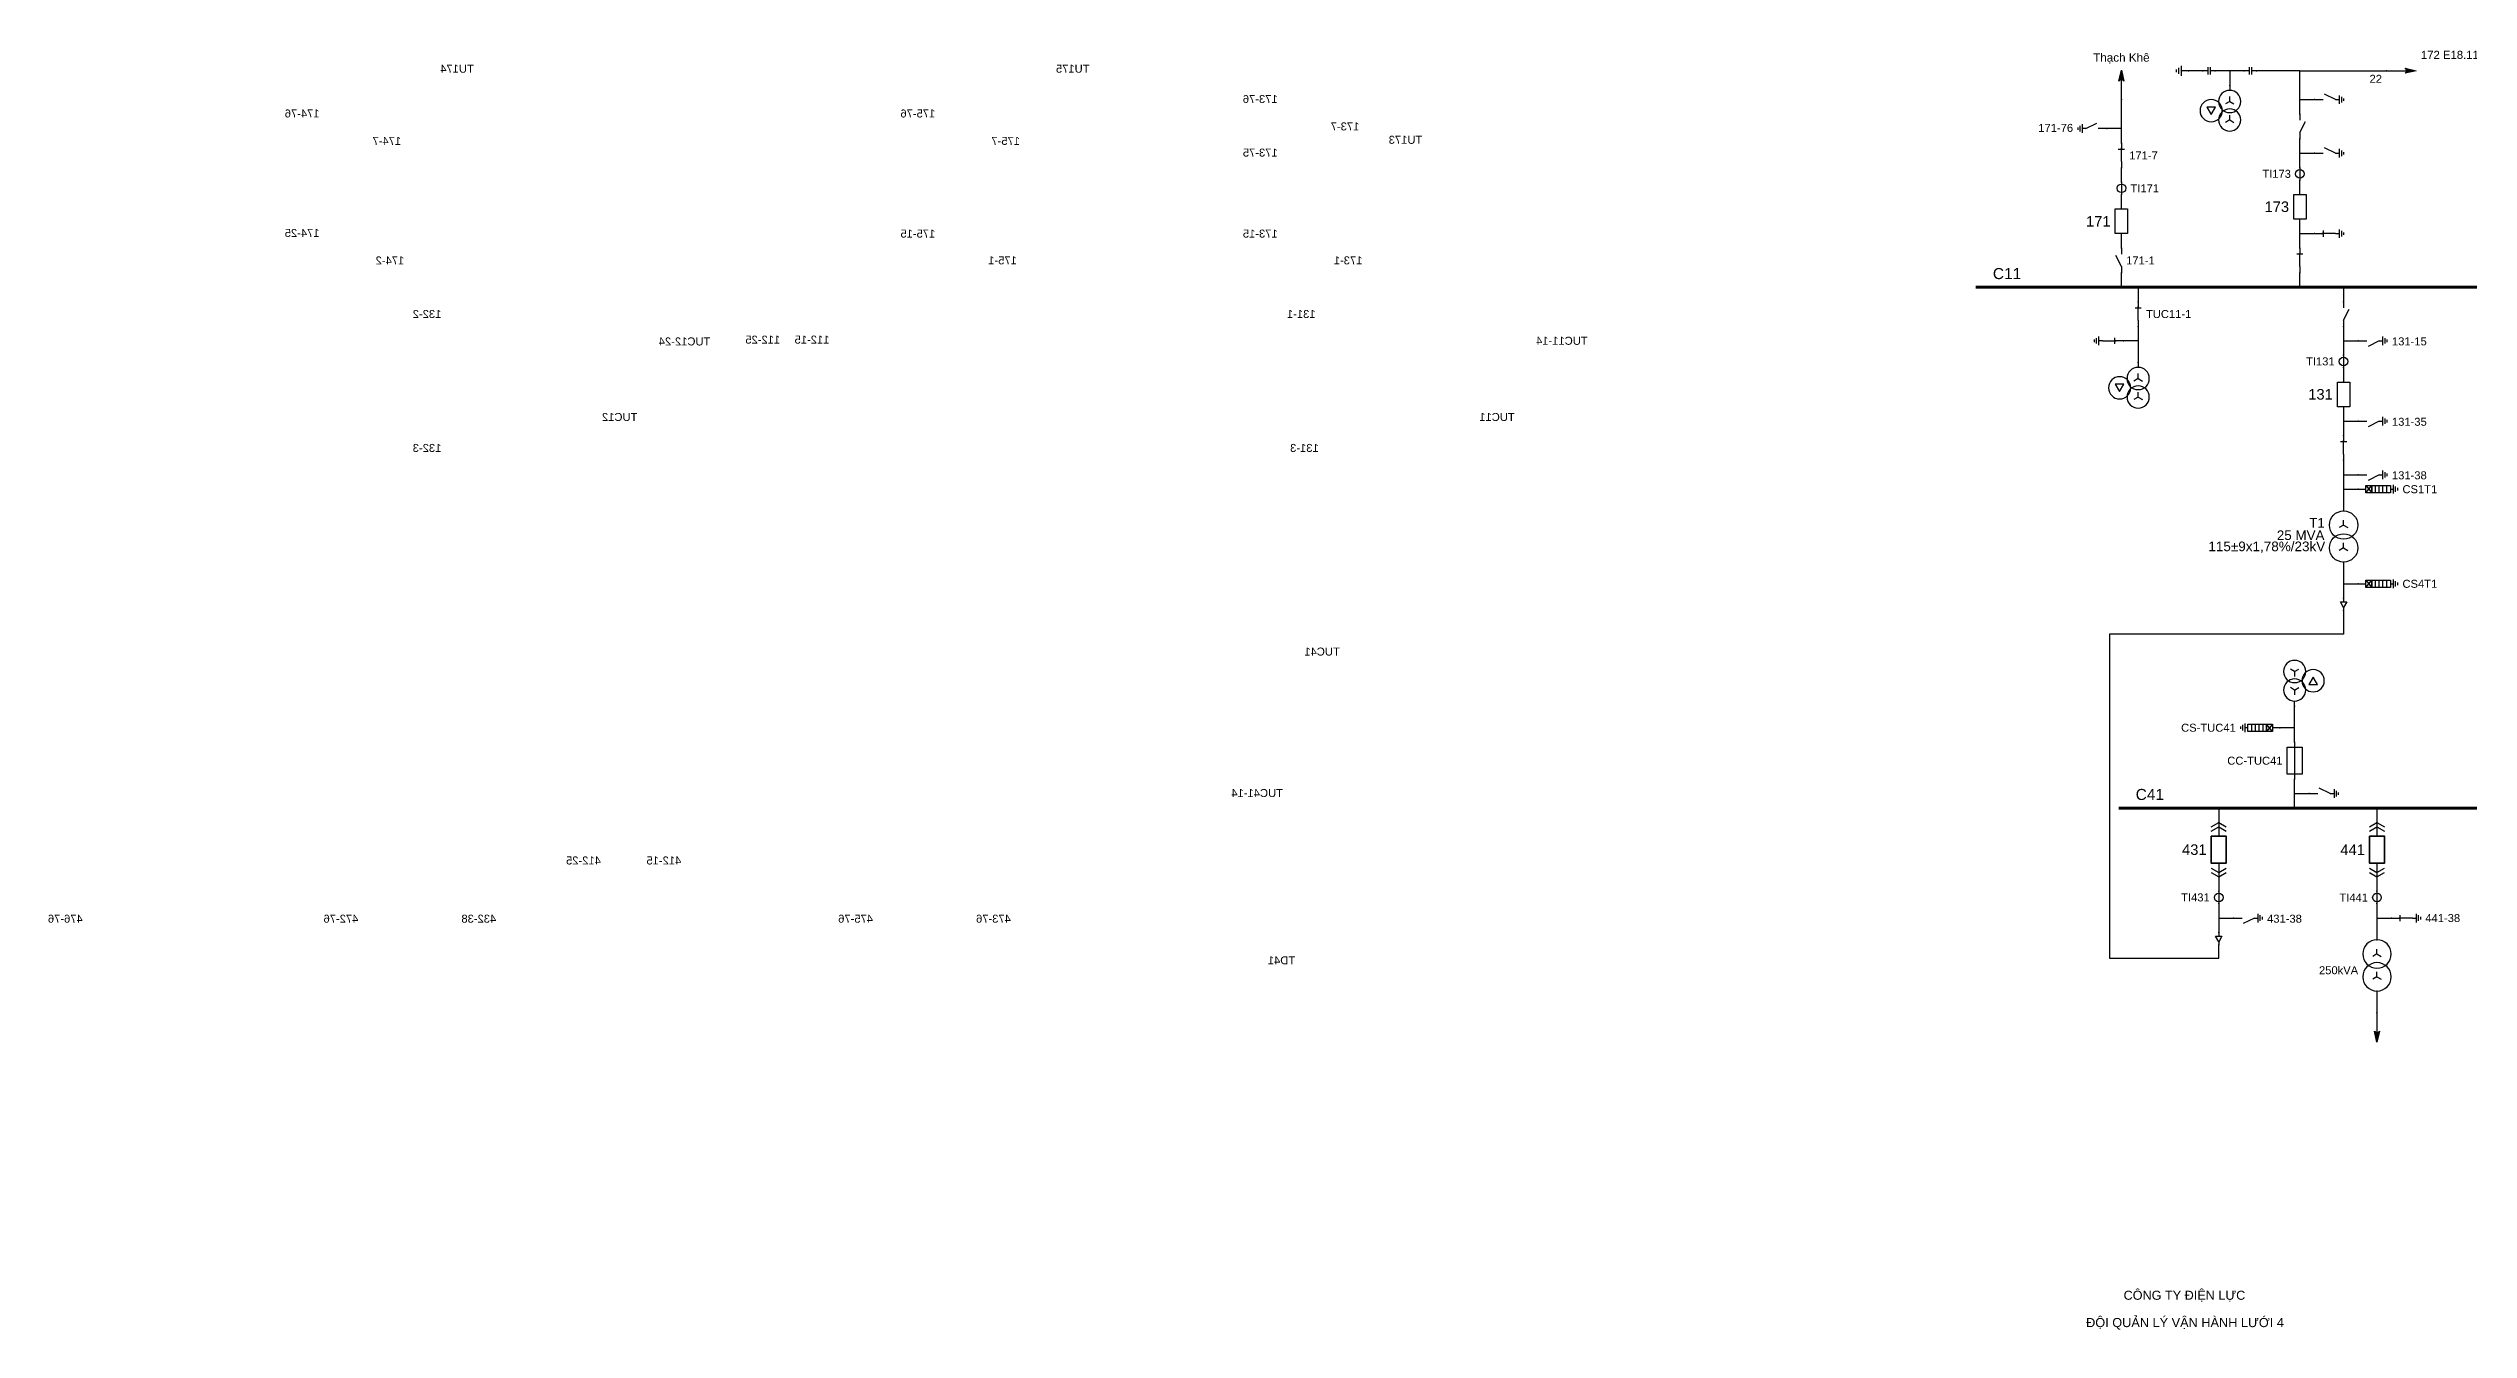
# Model space of a CAD drawing. Header units: millimetres. Extents: x -357 to 398, y 7 to 290.
# Drawn here: x -357.2 to 132.7, y 11.6 to 271.2 of the extents above; entities that cross this region are included whole.
import ezdxf

# ---------------------------------------------------------------- set-up
doc = ezdxf.new("R2010")
doc.units = ezdxf.units.MM
for name, color, linetype, lineweight in [('BUSBAR_110KV', 1, 'Continuous', 50), ('BUSBAR_22KV', 5, 'Continuous', 50), ('GROUND', 3, 'Continuous', 25), ('HV_110KV', 1, 'Continuous', 25), ('MV_22KV', 5, 'Continuous', 25), ('SLD_OTHER', 7, 'Continuous', 25)]:
    doc.layers.add(name, color=color, linetype=linetype, lineweight=lineweight)
doc.layers.add('SYM_PORTS', color=8, linetype='Continuous', plot=False)
doc.layers.add('TEXT', color=7, linetype='Continuous')
doc.styles.add('SLD_TEXT', font='arial.ttf')

# ---------------------------------------------------------------- blocks, each defined once
blk = doc.blocks.new('SYM_DISCONNECTOR_OPEN')
at = {"lineweight": 25}
for points in [[(0, -1.25), (-1.125, 1)], [(0, 2.5), (0, 1.25)], [(0, -1.25), (0, -2.5)]]:
    blk.add_lwpolyline(points, dxfattribs=at)
at = {"layer": 'SYM_PORTS'}
for p in [(0, 2.5), (0, -2.5)]:
    blk.add_point(p, dxfattribs=at)
blk.add_attdef('DEVICE_CODE', (1, -0.5), '', height=2)
blk = doc.blocks.new('SYM_CIRCUIT_BREAKER')
at = {"lineweight": 25}
blk.add_lwpolyline([(-1.25, 2.5), (1.25, 2.5), (1.25, -2.5), (-1.25, -2.5)], close=True, dxfattribs=at)
at = {"layer": 'SYM_PORTS'}
for p in [(0, 2.5), (0, -2.5)]:
    blk.add_point(p, dxfattribs=at)
blk.add_attdef('DEVICE_CODE', (2.25, -0.5), '', height=2)
at = {"flags": 1}
blk.add_attdef('RATING', (2.25, -3.5), '', height=2, dxfattribs=at)
blk = doc.blocks.new('SYM_CURRENT_TRANSFORMER')
at = {"lineweight": 25}
blk.add_lwpolyline([(0, 1.25), (0, -1.25)], dxfattribs=at)
blk.add_circle((0, 0), 0.875, dxfattribs=at)
at = {"layer": 'SYM_PORTS'}
for p in [(0, 1.25), (0, -1.25)]:
    blk.add_point(p, dxfattribs=at)
blk.add_attdef('DEVICE_CODE', (1.875, -1.75), '', height=2)
at = {"flags": 1}
blk.add_attdef('RATIO', (1.875, -4.75), '', height=2, dxfattribs=at)
blk = doc.blocks.new('SYM_DISCONNECTOR_CLOSED')
at = {"lineweight": 25}
for points in [[(-0.625, 1.25), (0.625, 1.25)], [(0, 2.5), (0, 1.25)], [(0, -1.25), (0, 1.5)], [(0, -1.25), (0, -2.5)]]:
    blk.add_lwpolyline(points, dxfattribs=at)
at = {"layer": 'SYM_PORTS'}
for p in [(0, 2.5), (0, -2.5)]:
    blk.add_point(p, dxfattribs=at)
blk.add_attdef('DEVICE_CODE', (1.625, -0.5), '', height=2)
blk = doc.blocks.new('SYM_EARTHING_SWITCH_OPEN')
at = {"lineweight": 25}
for points in [[(0, -1.25), (-1.125, 1)], [(0, 3), (0, 1.25)], [(-0.875, -2), (0.875, -2)], [(-0.5625, -2.4375), (0.5625, -2.4375)], [(-0.25, -2.875), (0.25, -2.875)], [(0, -1.25), (0, -2)]]:
    blk.add_lwpolyline(points, dxfattribs=at)
at = {"layer": 'SYM_PORTS'}
blk.add_point((0, 3), dxfattribs=at)
blk.add_attdef('DEVICE_CODE', (1.875, 0), '', height=2)
blk = doc.blocks.new('SYM_LINE_FEEDER_ARROW')
blk.add_hatch(color=7).paths.add_polyline_path([(0, -3), (-0.5, -0.75), (0, -1.25), (0.5, -0.75)])
at = {"lineweight": 25}
blk.add_lwpolyline([(0, 3), (0, -1.25)], dxfattribs=at)
blk.add_lwpolyline([(0, -3), (-0.5, -0.75), (0, -1.25), (0.5, -0.75)], close=True, dxfattribs=at)
at = {"layer": 'SYM_PORTS'}
blk.add_point((0, 3), dxfattribs=at)
blk.add_attdef('LINE_NAME', (1.5, 0), '', height=2)
blk = doc.blocks.new('SYM_EARTHING_SWITCH_CLOSED')
at = {"lineweight": 25}
for points in [[(-0.625, 1.25), (0.625, 1.25)], [(0, 3), (0, 1.25)], [(0, -1.25), (0, 1.5)], [(-0.875, -2), (0.875, -2)], [(-0.5625, -2.4375), (0.5625, -2.4375)], [(-0.25, -2.875), (0.25, -2.875)], [(0, -1.25), (0, -2)]]:
    blk.add_lwpolyline(points, dxfattribs=at)
at = {"layer": 'SYM_PORTS'}
blk.add_point((0, 3), dxfattribs=at)
blk.add_attdef('DEVICE_CODE', (1.875, 0), '', height=2)
blk = doc.blocks.new('SYM_COUPLING_CAPACITOR')
at = {"lineweight": 25}
for points in [[(-0.75, 0.25), (0.75, 0.25)], [(0, 1.25), (0, 0.25)], [(-0.75, -0.25), (0.75, -0.25)], [(0, -0.25), (0, -1.25)]]:
    blk.add_lwpolyline(points, dxfattribs=at)
at = {"layer": 'SYM_PORTS'}
for p in [(0, 1.25), (0, -1.25)]:
    blk.add_point(p, dxfattribs=at)
blk.add_attdef('DEVICE_CODE', (1.75, -1.75), '', height=2)
blk = doc.blocks.new('SYM_VOLTAGE_TRANSFORMER')
at = {"lineweight": 25}
for points in [[(0, 1.375), (-0.8625, 0.875)], [(0, 4.625), (0, 3.625)], [(0, 1.375), (0, 2.375)], [(0, 1.375), (0.8625, 0.875)], [(0, -2.375), (-0.8625, -2.875)], [(0, -2.375), (0, -1.375)], [(0, -2.375), (0.8625, -2.875)]]:
    blk.add_lwpolyline(points, dxfattribs=at)
blk.add_lwpolyline([(2.875, 0.25), (4.625, 0.25), (3.75, -1.25)], close=True, dxfattribs=at)
for centre in [(0, 1.375), (3.75, -0.5), (0, -2.375)]:
    blk.add_circle(centre, 2.25, dxfattribs=at)
at = {"layer": 'SYM_PORTS'}
blk.add_point((0, 4.625), dxfattribs=at)
blk.add_attdef('DEVICE_CODE', (7, 1.625), '', height=2)
at = {"flags": 1}
blk.add_attdef('RATIO', (7, -1.375), '', height=2, dxfattribs=at)
blk = doc.blocks.new('SYM_GROUND_SYMBOL')
at = {"lineweight": 25}
for points in [[(0, 1.25), (0, -0.25)], [(-1, -0.25), (1, -0.25)], [(-0.625, -0.75), (0.625, -0.75)], [(-0.25, -1.25), (0.25, -1.25)]]:
    blk.add_lwpolyline(points, dxfattribs=at)
at = {"layer": 'SYM_PORTS'}
blk.add_point((0, 1.25), dxfattribs=at)
blk = doc.blocks.new('SYM_SURGE_ARRESTER')
at = {"lineweight": 25}
for points in [[(-0.75, 2.5), (0.75, 2.5), (0.75, 1.25), (-0.75, 1.25)], [(-0.75, 1.25), (0.75, 1.25), (0.75, -2.5), (-0.75, -2.5)]]:
    blk.add_lwpolyline(points, close=True, dxfattribs=at)
for points in [[(-0.75, 2.5), (0.75, 1.25)], [(0.75, 2.5), (-0.75, 1.25)], [(-0.75, 0.5), (0.75, 0.5)], [(0, 4), (0, 2.5)], [(-0.875, -3.125), (0.875, -3.125)], [(-0.75, -0.25), (0.75, -0.25)], [(-0.75, -1), (0.75, -1)], [(-0.75, -1.75), (0.75, -1.75)], [(-0.5625, -3.5625), (0.5625, -3.5625)], [(-0.25, -4), (0.25, -4)], [(0, -2.5), (0, -3.125)]]:
    blk.add_lwpolyline(points, dxfattribs=at)
at = {"layer": 'SYM_PORTS'}
blk.add_point((0, 4), dxfattribs=at)
blk.add_attdef('DEVICE_CODE', (1.875, 1), '', height=2)
blk = doc.blocks.new('SYM_TRANSFORMER_2W')
at = {"lineweight": 25}
for points in [[(0, 2.3125), (-0.8625, 1.8125)], [(0, 2.3125), (0, 3.3125)], [(0, 2.3125), (0.8625, 1.8125)], [(0, -2.3125), (-0.8625, -2.8125)], [(0, -2.3125), (0, -1.3125)], [(0, -2.3125), (0.8625, -2.8125)]]:
    blk.add_lwpolyline(points, dxfattribs=at)
for centre in [(0, 2.3125), (0, -2.3125)]:
    blk.add_circle(centre, 2.875, dxfattribs=at)
at = {"layer": 'SYM_PORTS'}
for p in [(0, 5.1875), (0, -5.1875)]:
    blk.add_point(p, dxfattribs=at)
blk.add_attdef('DEVICE_CODE', (3.875, 2.1875), '', height=2)
at = {"flags": 1}
for tag, p in [('POWER', (3.875, -0.8125)), ('VOLTAGE_RATIO', (3.875, -3.8125))]:
    blk.add_attdef(tag, p, '', height=2, dxfattribs=at)
blk = doc.blocks.new('SYM_CABLE_TERMINATION')
at = {"lineweight": 25}
blk.add_lwpolyline([(-0.625, 0.5), (0.625, 0.5), (0, -0.625)], close=True, dxfattribs=at)
for points in [[(0, 1.25), (0, 0.5)], [(0, -0.625), (0, -1.25)]]:
    blk.add_lwpolyline(points, dxfattribs=at)
at = {"layer": 'SYM_PORTS'}
for p in [(0, 1.25), (0, -1.25)]:
    blk.add_point(p, dxfattribs=at)
blk = doc.blocks.new('SYM_DRAWOUT_BREAKER')
at = {"lineweight": 25}
for points in [[(-1.5, 4.625), (0, 5.5), (1.5, 4.625)], [(0, 5.5), (0, 2.75)], [(-1.5, 3.75), (0, 4.625), (1.5, 3.75)], [(-1.5, -3.75), (0, -4.625), (1.5, -3.75)], [(-1.5, -4.625), (0, -5.5), (1.5, -4.625)], [(0, -2.75), (0, -5.5)]]:
    blk.add_lwpolyline(points, dxfattribs=at)
at = {"lineweight": 35}
blk.add_lwpolyline([(-1.5, 2.75), (1.5, 2.75), (1.5, -2.75), (-1.5, -2.75)], close=True, dxfattribs=at)
at = {"layer": 'SYM_PORTS'}
for p in [(0, 5.5), (0, -5.5)]:
    blk.add_point(p, dxfattribs=at)
blk.add_attdef('DEVICE_CODE', (2.5, 2.5), '', height=2)
at = {"flags": 1}
blk.add_attdef('RATING', (2.5, -0.5), '', height=2, dxfattribs=at)
blk = doc.blocks.new('SYM_FUSE_DISCONNECTOR')
at = {"lineweight": 25}
blk.add_lwpolyline([(-1.5, 2.75), (1.5, 2.75), (1.5, -2.75), (-1.5, -2.75)], close=True, dxfattribs=at)
blk.add_lwpolyline([(0, 3.75), (0, -3.75)], dxfattribs=at)
at = {"layer": 'SYM_PORTS'}
for p in [(0, 3.75), (0, -3.75)]:
    blk.add_point(p, dxfattribs=at)
blk.add_attdef('DEVICE_CODE', (2.5, 0.75), '', height=2)
at = {"flags": 1}
blk.add_attdef('RATING', (2.5, -2.25), '', height=2, dxfattribs=at)

msp = doc.modelspace()

# ---------------------------------------------------------------- linework, layer by layer
at = {"layer": 'BUSBAR_110KV', "const_width": 0.619}
msp.add_lwpolyline([(32.95, 222.78), (191.66, 222.78)], dxfattribs=at)
at = {"layer": 'BUSBAR_22KV', "const_width": 0.619}
msp.add_lwpolyline([(61.87, 117.28), (221.66, 117.28)], dxfattribs=at)
at = {"layer": 'GROUND'}
msp.add_lwpolyline([(78.94, 266.62), (76.01, 266.62)], dxfattribs=at)
at = {"layer": 'HV_110KV'}
for points in [[(84.37, 266.62), (81.44, 266.62)], [(87.29, 266.62), (84.37, 266.62)], [(84.37, 266.62), (84.37, 263.65)], [(98.57, 266.62), (89.79, 266.62)], [(98.57, 260.77), (98.57, 266.62)], [(98.57, 266.62), (116.13, 266.62)], [(62.44, 254.91), (62.44, 260.77)], [(98.57, 257.84), (98.57, 260.77)], [(98.57, 260.77), (101.54, 260.77)], [(62.44, 254.91), (59.48, 254.91)], [(62.44, 251.99), (62.44, 254.91)], [(98.57, 249.91), (98.57, 252.84)], [(98.57, 246.99), (98.57, 249.91)], [(98.57, 249.91), (101.54, 249.91)], [(62.44, 244.06), (62.44, 246.99)], [(62.44, 238.63), (62.44, 241.56)], [(98.57, 241.56), (98.57, 244.49)], [(98.57, 233.63), (98.57, 236.56)], [(62.44, 230.71), (62.44, 233.63)], [(98.57, 230.71), (98.57, 233.63)], [(98.57, 233.63), (101.54, 233.63)], [(62.44, 222.78), (62.44, 225.71)], [(98.57, 222.78), (98.57, 225.71)], [(65.83, 222.78), (65.83, 219.85)], [(107.42, 222.78), (107.42, 219.85)], [(65.83, 211.93), (62.86, 211.93)], [(65.83, 214.85), (65.83, 211.93)], [(65.83, 211.93), (65.83, 207.54)], [(107.42, 214.85), (107.42, 211.93)], [(107.42, 211.93), (110.39, 211.93)], [(107.42, 211.93), (107.42, 209)], [(107.42, 206.5), (107.42, 203.57)], [(107.42, 198.57), (107.42, 195.65)], [(107.42, 195.65), (110.39, 195.65)], [(107.42, 195.65), (107.42, 192.72)], [(107.42, 187.72), (107.42, 184.79)], [(107.42, 184.79), (110.39, 184.79)], [(107.42, 184.79), (107.42, 181.87)], [(107.42, 181.87), (110.39, 181.87)], [(107.42, 181.87), (107.42, 177.48)]]:
    msp.add_lwpolyline(points, dxfattribs=at)
at = {"layer": 'MV_22KV'}
for points in [[(107.42, 167.1), (107.42, 162.71)], [(107.42, 162.71), (110.39, 162.71)], [(107.42, 162.71), (107.42, 159.78)], [(107.42, 157.28), (107.42, 154.58), (107.42, 152.51), (60, 152.51), (60, 86.87), (82.14, 86.87), (82.14, 89.57)], [(97.51, 133.56), (97.51, 137.95)], [(97.51, 133.56), (94.54, 133.56)], [(97.51, 130.63), (97.51, 133.56)], [(97.51, 120.21), (97.51, 123.13)], [(97.51, 117.28), (97.51, 120.21)], [(97.51, 120.21), (100.48, 120.21)], [(82.14, 117.28), (82.14, 114.35)], [(114.18, 117.28), (114.18, 114.35)], [(82.14, 103.35), (82.14, 100.43)], [(114.18, 103.35), (114.18, 100.43)], [(82.14, 97.93), (82.14, 95)], [(82.14, 95), (85.11, 95)], [(82.14, 95), (82.14, 92.07)], [(114.18, 97.93), (114.18, 95)], [(114.18, 95), (117.15, 95)], [(114.18, 95), (114.18, 90.61)]]:
    msp.add_lwpolyline(points, dxfattribs=at)
at = {"layer": 'SLD_OTHER'}
msp.add_lwpolyline([(114.18, 80.23), (114.18, 75.84)], dxfattribs=at)

# ---------------------------------------------------------------- block references
at = {"layer": 'GROUND', "rotation": 270}
msp.add_blockref('SYM_GROUND_SYMBOL', (74.76, 266.62), dxfattribs=at)
at = {"layer": 'HV_110KV'}
ref = msp.add_blockref('SYM_VOLTAGE_TRANSFORMER', (283.47, 265.16), dxfattribs=dict(at, xscale=-1, rotation=270))
ref.add_attrib('DEVICE_CODE', 'TU174', (271.11, 266.23), dxfattribs={"layer": 'TEXT', "extrusion": (0, 0, -1), "height": 1.62, "style": 'SLD_TEXT'})
ref = msp.add_blockref('SYM_VOLTAGE_TRANSFORMER', (158.82, 265.16), dxfattribs=dict(at, xscale=-1, rotation=270))
ref.add_attrib('DEVICE_CODE', 'TU175', (146.46, 266.23), dxfattribs={"layer": 'TEXT', "extrusion": (0, 0, -1), "height": 1.62, "style": 'SLD_TEXT'})
for name, p, rotation in [('SYM_LINE_FEEDER_ARROW', (62.44, 263.77), 180), ('SYM_COUPLING_CAPACITOR', (80.19, 266.62), 270), ('SYM_COUPLING_CAPACITOR', (88.54, 266.62), 270), ('SYM_LINE_FEEDER_ARROW', (119.13, 266.62), 90)]:
    msp.add_blockref(name, p, dxfattribs=dict(at, rotation=rotation))
ref = msp.add_blockref('SYM_EARTHING_SWITCH_OPEN', (104.54, 260.77), dxfattribs=dict(at, xscale=-1, rotation=90))
ref.add_attrib('DEVICE_CODE', '173-76', (108.37, 260.09), dxfattribs={"layer": 'TEXT', "extrusion": (0, 0, -1), "height": 1.62, "style": 'SLD_TEXT'})
ref = msp.add_blockref('SYM_VOLTAGE_TRANSFORMER', (84.37, 259.03), dxfattribs=dict(at, xscale=-1))
ref.add_attrib('DEVICE_CODE', 'TU173', (79.1, 251.83), dxfattribs={"layer": 'TEXT', "extrusion": (0, 0, -1), "height": 1.62, "style": 'SLD_TEXT'})
ref = msp.add_blockref('SYM_EARTHING_SWITCH_OPEN', (298.52, 257.84), dxfattribs=dict(at, xscale=-1, rotation=90))
ref.add_attrib('DEVICE_CODE', '174-76', (302.34, 257.16), dxfattribs={"layer": 'TEXT', "extrusion": (0, 0, -1), "height": 1.62, "style": 'SLD_TEXT'})
ref = msp.add_blockref('SYM_DISCONNECTOR_OPEN', (292.55, 252.41), dxfattribs=dict(at, xscale=-1))
ref.add_attrib('DEVICE_CODE', '174-7', (285.82, 251.6), dxfattribs={"layer": 'TEXT', "extrusion": (0, 0, -1), "height": 1.62, "style": 'SLD_TEXT'})
ref = msp.add_blockref('SYM_EARTHING_SWITCH_OPEN', (173.87, 257.84), dxfattribs=dict(at, xscale=-1, rotation=90))
ref.add_attrib('DEVICE_CODE', '175-76', (177.69, 257.16), dxfattribs={"layer": 'TEXT', "extrusion": (0, 0, -1), "height": 1.62, "style": 'SLD_TEXT'})
ref = msp.add_blockref('SYM_DISCONNECTOR_CLOSED', (167.9, 252.41), dxfattribs=dict(at, xscale=-1))
ref.add_attrib('DEVICE_CODE', '175-7', (160.54, 251.61), dxfattribs={"layer": 'TEXT', "extrusion": (0, 0, -1), "height": 1.62, "style": 'SLD_TEXT'})
ref = msp.add_blockref('SYM_DISCONNECTOR_OPEN', (98.57, 255.34), dxfattribs=dict(at, xscale=-1))
ref.add_attrib('DEVICE_CODE', '173-7', (91.84, 254.54), dxfattribs={"layer": 'TEXT', "extrusion": (0, 0, -1), "height": 1.62, "style": 'SLD_TEXT'})
ref = msp.add_blockref('SYM_EARTHING_SWITCH_OPEN', (56.48, 254.91), dxfattribs=dict(at, rotation=270))
ref.add_attrib('DEVICE_CODE', '171-76', (45.61, 254.24), dxfattribs={"layer": 'TEXT', "height": 1.62, "style": 'SLD_TEXT'})
ref = msp.add_blockref('SYM_EARTHING_SWITCH_OPEN', (104.54, 249.91), dxfattribs=dict(at, xscale=-1, rotation=90))
ref.add_attrib('DEVICE_CODE', '173-75', (108.37, 249.24), dxfattribs={"layer": 'TEXT', "extrusion": (0, 0, -1), "height": 1.62, "style": 'SLD_TEXT'})
ref = msp.add_blockref('SYM_DISCONNECTOR_CLOSED', (62.44, 249.49), dxfattribs=at)
ref.add_attrib('DEVICE_CODE', '171-7', (64.02, 248.67), dxfattribs={"layer": 'TEXT', "height": 1.62, "style": 'SLD_TEXT'})
ref = msp.add_blockref('SYM_CURRENT_TRANSFORMER', (98.57, 245.74), dxfattribs=at)
ref.add_attrib('DEVICE_CODE', 'TI173', (90.97, 244.94), dxfattribs={"layer": 'TEXT', "height": 1.62, "style": 'SLD_TEXT'})
ref = msp.add_blockref('SYM_CURRENT_TRANSFORMER', (62.44, 242.81), dxfattribs=at)
ref.add_attrib('DEVICE_CODE', 'TI171', (64.27, 242), dxfattribs={"layer": 'TEXT', "height": 1.62, "style": 'SLD_TEXT'})
ref = msp.add_blockref('SYM_CIRCUIT_BREAKER', (98.57, 239.06), dxfattribs=at)
ref.add_attrib('DEVICE_CODE', '173', (91.41, 238.01), dxfattribs={"layer": 'TEXT', "height": 2.135, "style": 'SLD_TEXT'})
ref = msp.add_blockref('SYM_CIRCUIT_BREAKER', (62.44, 236.13), dxfattribs=at)
ref.add_attrib('DEVICE_CODE', '171', (55.28, 235.06), dxfattribs={"layer": 'TEXT', "height": 2.133, "style": 'SLD_TEXT'})
ref = msp.add_blockref('SYM_EARTHING_SWITCH_OPEN', (298.52, 233.63), dxfattribs=dict(at, xscale=-1, rotation=90))
ref.add_attrib('DEVICE_CODE', '174-25', (302.34, 232.96), dxfattribs={"layer": 'TEXT', "extrusion": (0, 0, -1), "height": 1.62, "style": 'SLD_TEXT'})
ref = msp.add_blockref('SYM_DISCONNECTOR_CLOSED', (292.55, 228.21), dxfattribs=dict(at, xscale=-1))
ref.add_attrib('DEVICE_CODE', '174-2', (285.19, 227.39), dxfattribs={"layer": 'TEXT', "extrusion": (0, 0, -1), "height": 1.62, "style": 'SLD_TEXT'})
ref = msp.add_blockref('SYM_EARTHING_SWITCH_CLOSED', (173.87, 233.63), dxfattribs=dict(at, xscale=-1, rotation=90))
ref.add_attrib('DEVICE_CODE', '175-15', (177.69, 232.83), dxfattribs={"layer": 'TEXT', "extrusion": (0, 0, -1), "height": 1.62, "style": 'SLD_TEXT'})
ref = msp.add_blockref('SYM_DISCONNECTOR_OPEN', (167.9, 228.21), dxfattribs=dict(at, xscale=-1))
ref.add_attrib('DEVICE_CODE', '175-1', (161.17, 227.41), dxfattribs={"layer": 'TEXT', "extrusion": (0, 0, -1), "height": 1.62, "style": 'SLD_TEXT'})
ref = msp.add_blockref('SYM_EARTHING_SWITCH_CLOSED', (104.54, 233.63), dxfattribs=dict(at, xscale=-1, rotation=90))
ref.add_attrib('DEVICE_CODE', '173-15', (108.37, 232.83), dxfattribs={"layer": 'TEXT', "extrusion": (0, 0, -1), "height": 1.62, "style": 'SLD_TEXT'})
ref = msp.add_blockref('SYM_DISCONNECTOR_CLOSED', (98.57, 228.21), dxfattribs=dict(at, xscale=-1))
ref.add_attrib('DEVICE_CODE', '173-1', (91.22, 227.41), dxfattribs={"layer": 'TEXT', "extrusion": (0, 0, -1), "height": 1.62, "style": 'SLD_TEXT'})
ref = msp.add_blockref('SYM_DISCONNECTOR_OPEN', (62.44, 228.21), dxfattribs=at)
ref.add_attrib('DEVICE_CODE', '171-1', (63.39, 227.39), dxfattribs={"layer": 'TEXT', "height": 1.62, "style": 'SLD_TEXT'})
ref = msp.add_blockref('SYM_DISCONNECTOR_CLOSED', (285.04, 217.35), dxfattribs=dict(at, xscale=-1))
ref.add_attrib('DEVICE_CODE', '132-2', (277.68, 216.55), dxfattribs={"layer": 'TEXT', "extrusion": (0, 0, -1), "height": 1.62, "style": 'SLD_TEXT'})
ref = msp.add_blockref('SYM_EARTHING_SWITCH_OPEN', (205.44, 216.81), dxfattribs=dict(at, xscale=-1))
ref.add_attrib('DEVICE_CODE', '112-25', (209.09, 211.36), dxfattribs={"layer": 'TEXT', "extrusion": (0, 0, -1), "height": 1.62, "style": 'SLD_TEXT'})
ref = msp.add_blockref('SYM_EARTHING_SWITCH_OPEN', (202.51, 216.81), dxfattribs=dict(at, xscale=-1))
ref.add_attrib('DEVICE_CODE', '112-15', (199.12, 211.36), dxfattribs={"layer": 'TEXT', "extrusion": (0, 0, -1), "height": 1.62, "style": 'SLD_TEXT'})
ref = msp.add_blockref('SYM_DISCONNECTOR_OPEN', (107.42, 217.35), dxfattribs=dict(at, xscale=-1))
ref.add_attrib('DEVICE_CODE', '131-1', (100.69, 216.55), dxfattribs={"layer": 'TEXT', "extrusion": (0, 0, -1), "height": 1.62, "style": 'SLD_TEXT'})
ref = msp.add_blockref('SYM_DISCONNECTOR_CLOSED', (65.83, 217.35), dxfattribs=at)
ref.add_attrib('DEVICE_CODE', 'TUC11-1', (67.41, 216.54), dxfattribs={"layer": 'TEXT', "height": 1.62, "style": 'SLD_TEXT'})
ref = msp.add_blockref('SYM_EARTHING_SWITCH_OPEN', (237.48, 211.93), dxfattribs=dict(at, xscale=-1, rotation=270))
ref.add_attrib('DEVICE_CODE', 'TUC12-24', (223.22, 210.99), dxfattribs={"layer": 'TEXT', "extrusion": (0, 0, -1), "height": 1.62, "style": 'SLD_TEXT'})
ref = msp.add_blockref('SYM_EARTHING_SWITCH_CLOSED', (59.86, 211.93), dxfattribs=dict(at, xscale=-1, rotation=270))
ref.add_attrib('DEVICE_CODE', 'TUC11-14', (45.61, 211.12), dxfattribs={"layer": 'TEXT', "extrusion": (0, 0, -1), "height": 1.62, "style": 'SLD_TEXT'})
ref = msp.add_blockref('SYM_EARTHING_SWITCH_OPEN', (113.39, 211.93), dxfattribs=dict(at, rotation=90))
ref.add_attrib('DEVICE_CODE', '131-15', (117.21, 211), dxfattribs={"layer": 'TEXT', "height": 1.62, "style": 'SLD_TEXT'})
ref = msp.add_blockref('SYM_VOLTAGE_TRANSFORMER', (243.45, 202.91), dxfattribs=dict(at, xscale=-1))
ref.add_attrib('DEVICE_CODE', 'TUC12', (237.99, 195.69), dxfattribs={"layer": 'TEXT', "extrusion": (0, 0, -1), "height": 1.62, "style": 'SLD_TEXT'})
ref = msp.add_blockref('SYM_VOLTAGE_TRANSFORMER', (65.83, 202.91), dxfattribs=dict(at, xscale=-1))
ref.add_attrib('DEVICE_CODE', 'TUC11', (60.38, 195.69), dxfattribs={"layer": 'TEXT', "extrusion": (0, 0, -1), "height": 1.62, "style": 'SLD_TEXT'})
ref = msp.add_blockref('SYM_CURRENT_TRANSFORMER', (107.42, 207.75), dxfattribs=at)
ref.add_attrib('DEVICE_CODE', 'TI131', (99.81, 206.95), dxfattribs={"layer": 'TEXT', "height": 1.62, "style": 'SLD_TEXT'})
ref = msp.add_blockref('SYM_CIRCUIT_BREAKER', (107.42, 201.07), dxfattribs=at)
ref.add_attrib('DEVICE_CODE', '131', (100.26, 200.02), dxfattribs={"layer": 'TEXT', "height": 2.135, "style": 'SLD_TEXT'})
ref = msp.add_blockref('SYM_EARTHING_SWITCH_OPEN', (113.39, 195.65), dxfattribs=dict(at, rotation=90))
ref.add_attrib('DEVICE_CODE', '131-35', (117.21, 194.72), dxfattribs={"layer": 'TEXT', "height": 1.62, "style": 'SLD_TEXT'})
ref = msp.add_blockref('SYM_DISCONNECTOR_CLOSED', (285.04, 190.22), dxfattribs=dict(at, xscale=-1))
ref.add_attrib('DEVICE_CODE', '132-3', (277.68, 189.42), dxfattribs={"layer": 'TEXT', "extrusion": (0, 0, -1), "height": 1.62, "style": 'SLD_TEXT'})
ref = msp.add_blockref('SYM_DISCONNECTOR_CLOSED', (107.42, 190.22), dxfattribs=dict(at, xscale=-1))
ref.add_attrib('DEVICE_CODE', '131-3', (100.06, 189.42), dxfattribs={"layer": 'TEXT', "extrusion": (0, 0, -1), "height": 1.62, "style": 'SLD_TEXT'})
ref = msp.add_blockref('SYM_EARTHING_SWITCH_OPEN', (113.39, 184.79), dxfattribs=dict(at, rotation=90))
ref.add_attrib('DEVICE_CODE', '131-38', (117.21, 183.87), dxfattribs={"layer": 'TEXT', "height": 1.62, "style": 'SLD_TEXT'})
ref = msp.add_blockref('SYM_SURGE_ARRESTER', (114.39, 181.87), dxfattribs=dict(at, rotation=90))
ref.add_attrib('DEVICE_CODE', 'CS1T1', (119.34, 181.06), dxfattribs={"layer": 'TEXT', "height": 1.62, "style": 'SLD_TEXT'})
ref = msp.add_blockref('SYM_TRANSFORMER_2W', (107.42, 172.29), dxfattribs=at)
ref.add_attrib('DEVICE_CODE', 'T1', (100.47, 174.1), dxfattribs={"layer": 'TEXT', "height": 1.923, "style": 'SLD_TEXT'})
at = {"layer": 'MV_22KV'}
ref = msp.add_blockref('SYM_SURGE_ARRESTER', (114.39, 162.71), dxfattribs=dict(at, rotation=90))
ref.add_attrib('DEVICE_CODE', 'CS4T1', (119.34, 161.9), dxfattribs={"layer": 'TEXT', "height": 1.62, "style": 'SLD_TEXT'})
for p in [(107.42, 158.53), (82.14, 90.82)]:
    msp.add_blockref('SYM_CABLE_TERMINATION', p, dxfattribs=at)
ref = msp.add_blockref('SYM_VOLTAGE_TRANSFORMER', (97.51, 142.57), dxfattribs=dict(at, xscale=-1, rotation=180))
ref.add_attrib('DEVICE_CODE', 'TUC41', (95.8, 148.17), dxfattribs={"layer": 'TEXT', "extrusion": (0, 0, -1), "height": 1.62, "style": 'SLD_TEXT'})
ref = msp.add_blockref('SYM_SURGE_ARRESTER', (90.54, 133.56), dxfattribs=dict(at, rotation=270))
ref.add_attrib('DEVICE_CODE', 'CS-TUC41', (74.53, 132.75), dxfattribs={"layer": 'TEXT', "height": 1.62, "style": 'SLD_TEXT'})
ref = msp.add_blockref('SYM_FUSE_DISCONNECTOR', (97.51, 126.88), dxfattribs=at)
ref.add_attrib('DEVICE_CODE', 'CC-TUC41', (83.87, 126.07), dxfattribs={"layer": 'TEXT', "height": 1.62, "style": 'SLD_TEXT'})
ref = msp.add_blockref('SYM_EARTHING_SWITCH_OPEN', (103.48, 120.21), dxfattribs=dict(at, xscale=-1, rotation=90))
ref.add_attrib('DEVICE_CODE', 'TUC41-14', (107.3, 119.52), dxfattribs={"layer": 'TEXT', "extrusion": (0, 0, -1), "height": 1.62, "style": 'SLD_TEXT'})
ref = msp.add_blockref('SYM_EARTHING_SWITCH_OPEN', (248.79, 111.31), dxfattribs=dict(at, xscale=-1))
ref.add_attrib('DEVICE_CODE', '412-25', (245.39, 105.86), dxfattribs={"layer": 'TEXT', "extrusion": (0, 0, -1), "height": 1.62, "style": 'SLD_TEXT'})
ref = msp.add_blockref('SYM_EARTHING_SWITCH_OPEN', (232.51, 111.31), dxfattribs=dict(at, xscale=-1))
ref.add_attrib('DEVICE_CODE', '412-15', (229.11, 105.86), dxfattribs={"layer": 'TEXT', "extrusion": (0, 0, -1), "height": 1.62, "style": 'SLD_TEXT'})
ref = msp.add_blockref('SYM_DRAWOUT_BREAKER', (82.14, 108.85), dxfattribs=at)
ref.add_attrib('DEVICE_CODE', '431', (74.72, 107.8), dxfattribs={"layer": 'TEXT', "height": 2.135, "style": 'SLD_TEXT'})
ref = msp.add_blockref('SYM_DRAWOUT_BREAKER', (114.18, 108.85), dxfattribs=at)
ref.add_attrib('DEVICE_CODE', '441', (106.77, 107.78), dxfattribs={"layer": 'TEXT', "height": 2.133, "style": 'SLD_TEXT'})
ref = msp.add_blockref('SYM_CURRENT_TRANSFORMER', (82.14, 99.18), dxfattribs=at)
ref.add_attrib('DEVICE_CODE', 'TI431', (74.53, 98.38), dxfattribs={"layer": 'TEXT', "height": 1.62, "style": 'SLD_TEXT'})
ref = msp.add_blockref('SYM_CURRENT_TRANSFORMER', (114.18, 99.18), dxfattribs=at)
ref.add_attrib('DEVICE_CODE', 'TI441', (106.58, 98.36), dxfattribs={"layer": 'TEXT', "height": 1.62, "style": 'SLD_TEXT'})
ref = msp.add_blockref('SYM_EARTHING_SWITCH_OPEN', (361.15, 95), dxfattribs=dict(at, xscale=-1, rotation=270))
ref.add_attrib('DEVICE_CODE', '476-76', (350.28, 94.07), dxfattribs={"layer": 'TEXT', "extrusion": (0, 0, -1), "height": 1.62, "style": 'SLD_TEXT'})
ref = msp.add_blockref('SYM_EARTHING_SWITCH_OPEN', (305.34, 95), dxfattribs=dict(at, xscale=-1, rotation=270))
ref.add_attrib('DEVICE_CODE', '472-76', (294.48, 94.07), dxfattribs={"layer": 'TEXT', "extrusion": (0, 0, -1), "height": 1.62, "style": 'SLD_TEXT'})
ref = msp.add_blockref('SYM_EARTHING_SWITCH_OPEN', (277.44, 95), dxfattribs=dict(at, xscale=-1, rotation=270))
ref.add_attrib('DEVICE_CODE', '432-38', (266.57, 94.07), dxfattribs={"layer": 'TEXT', "extrusion": (0, 0, -1), "height": 1.62, "style": 'SLD_TEXT'})
ref = msp.add_blockref('SYM_EARTHING_SWITCH_OPEN', (201.16, 95), dxfattribs=dict(at, xscale=-1, rotation=270))
ref.add_attrib('DEVICE_CODE', '475-76', (190.29, 94.07), dxfattribs={"layer": 'TEXT', "extrusion": (0, 0, -1), "height": 1.62, "style": 'SLD_TEXT'})
ref = msp.add_blockref('SYM_EARTHING_SWITCH_OPEN', (173.25, 95), dxfattribs=dict(at, xscale=-1, rotation=270))
ref.add_attrib('DEVICE_CODE', '473-76', (162.38, 94.07), dxfattribs={"layer": 'TEXT', "extrusion": (0, 0, -1), "height": 1.62, "style": 'SLD_TEXT'})
ref = msp.add_blockref('SYM_EARTHING_SWITCH_OPEN', (88.11, 95), dxfattribs=dict(at, rotation=90))
ref.add_attrib('DEVICE_CODE', '431-38', (91.93, 94.07), dxfattribs={"layer": 'TEXT', "height": 1.62, "style": 'SLD_TEXT'})
ref = msp.add_blockref('SYM_EARTHING_SWITCH_CLOSED', (120.15, 95), dxfattribs=dict(at, rotation=90))
ref.add_attrib('DEVICE_CODE', '441-38', (123.97, 94.2), dxfattribs={"layer": 'TEXT', "height": 1.62, "style": 'SLD_TEXT'})
ref = msp.add_blockref('SYM_TRANSFORMER_2W', (114.18, 85.42), dxfattribs=dict(at, xscale=-1))
ref.add_attrib('DEVICE_CODE', 'TD41', (104.83, 85.64), dxfattribs={"layer": 'TEXT', "extrusion": (0, 0, -1), "height": 1.62, "style": 'SLD_TEXT'})
at = {"layer": 'SLD_OTHER'}
msp.add_blockref('SYM_LINE_FEEDER_ARROW', (114.18, 72.84), dxfattribs=at)

# ---------------------------------------------------------------- texts
at = {"layer": 'TEXT', "attachment_point": 7, "style": 'SLD_TEXT'}
for s, insert, char_height in [('Thạch Khê', (56.72, 268.09), 1.692), ('172 E18.11 Kỳ Anh', (123.08, 268.53), 1.6397), ('22', (112.67, 264.18), 1.62), ('C11', (36.42, 224.39), 2.24), ('25 MVA', (93.91, 171.55), 1.939), ('115±9x1,78%/23kV', (80.04, 168.95), 1.9553), ('C41', (65.33, 118.89), 2.24), ('250kVA', (102.44, 83.6), 1.62), ('CÔNG TY ĐIỆN LỰC', (62.88, 17.29), 1.8313), ('ĐỘI QUẢN LÝ VẬN HÀNH LƯỚI 4', (55.29, 11.65), 1.8441)]:
    msp.add_mtext(s, dxfattribs=dict(at, insert=insert, char_height=char_height))

doc.saveas('drawing.dxf')
